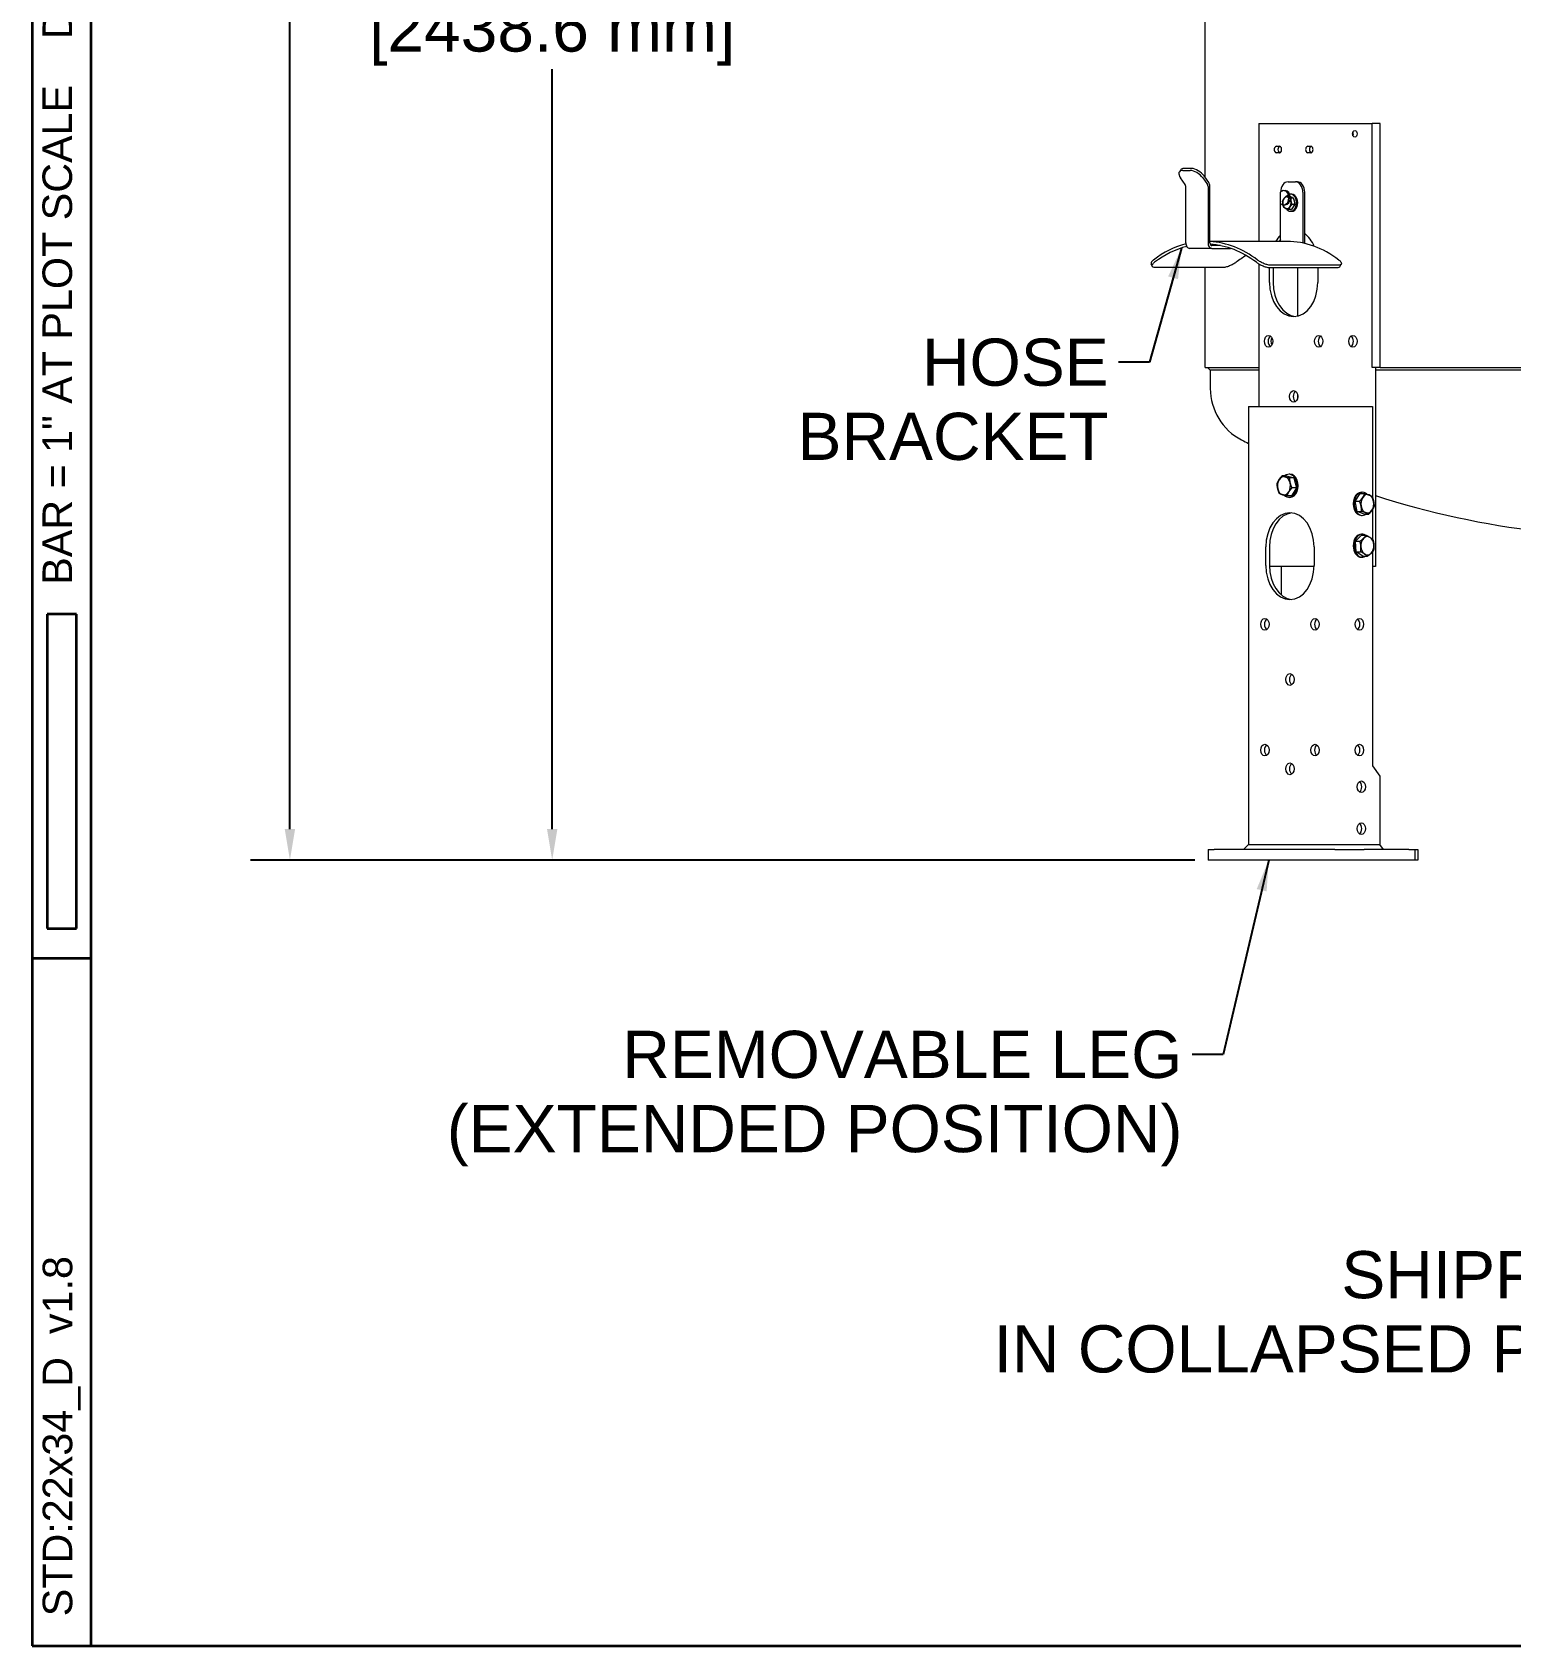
# Model space of a CAD drawing. Header units: inches. Extents: x 19 to 503, y 7 to 322.
# Drawn here: x 18.7 to 89.3, y 7.5 to 84.5 of the extents above; entities that cross this region are included whole.
import ezdxf

# ---------------------------------------------------------------- set-up
doc = ezdxf.new("R2010")
doc.units = ezdxf.units.IN
doc.header["$LTSCALE"] = 15
doc.header["$MEASUREMENT"] = 0
doc.layers.get('0').update_dxf_attribs({"lineweight": 25})
for name, color, linetype, lineweight in [('Border', 7, 'Continuous', 35), ('Dimension (ANSI)', 7, 'Continuous', 25), ('Symbol (ANSI)', 7, 'Continuous', 25), ('Visible (ANSI)', 7, 'Continuous', 50)]:
    doc.layers.add(name, color=color, linetype=linetype, lineweight=lineweight)
doc.styles.add('MEMCOR Medium', font='arial.ttf')
doc.styles.add('Standard A-B-C', font='arial.ttf')
doc.dimstyles.new('Default (ANSI)', dxfattribs={"dimscale": 15, "dimtxt": 0.15, "dimasz": 0.098425, "dimexe": 0.125, "dimexo": 0.0625, "dimgap": 0.031496, "dimtad": 0, "dimtih": 1, "dimtoh": 1, "dimdec": 4, "dimrnd": 1e-08, "dimzin": 3, "dimdsep": 46, "dimlunit": 5, "dimtxsty": 'MEMCOR Medium', "dimcen": 0.09, "dimdle": 0.393701, "dimclrd": 256, "dimclre": 256, "dimclrt": 256, "dimadec": 0, "dimazin": 1, "dimtfac": 0.8, "dimtofl": 0, "dimtmove": 0, "dimatfit": 3, "dimfxl": 1, "dimfrac": 1, "dimtolj": 1, "dimtzin": 4, "dimlwd": -1, "dimlwe": -1, "dimarcsym": 0})
doc.dimstyles.new('Default (ANSI)$7', dxfattribs={"dimscale": 15, "dimtxt": 0.15, "dimasz": 0.098425, "dimexe": 0.125, "dimexo": 0.0625, "dimgap": 0.031496, "dimtad": 0, "dimtih": 1, "dimtoh": 1, "dimdec": 4, "dimrnd": 1e-08, "dimzin": 3, "dimdsep": 46, "dimlunit": 5, "dimtxsty": 'MEMCOR Medium', "dimcen": 0.09, "dimdle": 0.393701, "dimclrd": 256, "dimclre": 256, "dimclrt": 256, "dimadec": 0, "dimazin": 1, "dimtfac": 0.8, "dimtofl": 0, "dimtmove": 0, "dimatfit": 3, "dimfxl": 1, "dimfrac": 1, "dimtolj": 1, "dimtzin": 4, "dimlwd": -1, "dimlwe": -1, "dimarcsym": 0})

# ---------------------------------------------------------------- blocks, each defined once
blk = doc.blocks.new('Borders 22x34_D')
at = {"layer": 'Border'}
for p, q in [((1.25, 21.5), (1.25, 0.5)), ((1.4375, 0.5), (1.4375, 21.3125)), ((1.3906, 3.7812), (1.2969, 3.7812)), ((1.2969, 3.7812), (1.2969, 2.7812)), ((1.3906, 2.7812), (1.3906, 3.7812)), ((1.2969, 2.7812), (1.3906, 2.7812)), ((1.25, 2.6875), (1.4375, 2.6875)), ((1.25, 0.5), (33.5, 0.5)), ((1.25, 0.5), (7.8115, 0.5))]:
    blk.add_line(p, q, dxfattribs=at)
at = {"layer": 'Border', "char_height": 0.094, "attachment_point": 4, "rotation": 90, "style": 'Standard A-B-C'}
for s, insert in [('\\fArial|b0|i0;{\\H0.0940;BAR = 1" AT PLOT SCALE    Doc Group:   Doc Type: }', (1.3437, 3.875)), ('\\fArial|b0|i0;{\\H0.0940;STD:22x34_D  v1.8}', (1.3437, 0.5937))]:
    blk.add_mtext(s, dxfattribs=dict(at, insert=insert))
blk = doc.blocks.new('*D21')
at = {"layer": 'Defpoints', "color": 0, "transparency": 16777216}
for p in [(31.043, 149.759), (94.88, 149.759), (75.149, 44.987)]:
    blk.add_point(p, dxfattribs=at)
at = {"layer": 'Dimension (ANSI)', "transparency": 16777216}
for p, q in [((93.943, 149.759), (29.168, 149.759)), ((31.043, 148.283), (31.043, 113.322)), ((31.043, 46.464), (31.043, 104.871)), ((74.211, 44.987), (29.168, 44.987))]:
    blk.add_line(p, q, dxfattribs=at)
for points in [[(30.797, 148.283), (31.289, 148.283), (31.043, 149.759)], [(30.797, 46.464), (31.289, 46.464), (31.043, 44.987)]]:
    blk.add_solid(points, dxfattribs=at)
at = {"layer": 'Dimension (ANSI)', "transparency": 16777216, "char_height": 2.25, "attachment_point": 5, "style": 'MEMCOR Medium'}
for s, insert in [('\\A1; 104{\\H0.8x;\\S3#4;} in', (31.043, 111.408)), ('\\A1;[2661.2 mm]', (31.043, 107.182))]:
    blk.add_mtext(s, dxfattribs=dict(at, insert=insert))
blk = doc.blocks.new('*D22')
at = {"layer": 'Defpoints', "color": 0, "transparency": 16777216}
for p in [(73.596, 140.994), (43.557, 44.987), (75.149, 44.987)]:
    blk.add_point(p, dxfattribs=at)
at = {"layer": 'Dimension (ANSI)', "transparency": 16777216}
for p, q in [((72.659, 140.994), (41.682, 140.994)), ((43.557, 139.518), (43.557, 89.802)), ((43.557, 46.464), (43.557, 82.73)), ((74.211, 44.987), (41.682, 44.987))]:
    blk.add_line(p, q, dxfattribs=at)
for points in [[(43.311, 139.518), (43.803, 139.518), (43.557, 140.994)], [(43.311, 46.464), (43.803, 46.464), (43.557, 44.987)]]:
    blk.add_solid(points, dxfattribs=at)
at = {"layer": 'Dimension (ANSI)', "transparency": 16777216, "char_height": 2.25, "attachment_point": 5, "style": 'MEMCOR Medium'}
for s, insert in [('\\A1; 96 in', (43.557, 87.887)), ('\\A1;[2438.6 mm]', (43.557, 84.352))]:
    blk.add_mtext(s, dxfattribs=dict(at, insert=insert))

msp = doc.modelspace()

# ---------------------------------------------------------------- linework, layer by layer
at = {"layer": 'Visible (ANSI)', "linetype": 'Continuous', "lineweight": 18}
for p, q in [((74.70488, 77.57324), (74.70488, 120.74437)), ((77.27435, 80.14137), (77.47644, 80.14137)), ((77.27435, 80.14137), (77.27435, 74.5082)), ((77.47644, 80.14137), (80.38972, 80.14137)), ((80.38972, 80.14137), (81.36553, 80.14137)), ((81.36553, 80.14137), (82.67974, 80.14137)), ((83.05607, 80.14137), (82.67974, 80.14137)), ((82.67974, 68.49437), (82.67974, 80.14137)), ((83.05607, 68.49437), (83.05607, 80.14137)), ((78.11637, 79.04637), (78.25072, 79.04637)), ((78.25072, 78.73637), (78.11637, 78.73637)), ((79.61544, 79.04637), (79.74979, 79.04637)), ((79.74979, 78.73637), (79.61544, 78.73637)), ((73.54625, 77.92312), (73.48125, 77.8312)), ((73.63949, 77.89607), (73.99305, 77.89607)), ((74.05805, 77.988), (73.70449, 77.988)), ((73.75918, 77.22681), (73.53594, 77.54252)), ((73.78611, 74.4384), (73.78611, 77.13488)), ((74.5966, 77.54252), (74.81984, 77.22681)), ((74.88484, 77.31873), (74.6616, 77.63444)), ((74.84677, 77.13488), (74.84677, 74.4384)), ((74.93869, 74.4384), (74.93869, 77.13488)), ((78.66438, 77.35137), (79.01793, 77.35137)), ((79.10986, 77.35137), (79.01793, 77.35137)), ((78.31083, 74.5082), (78.31083, 76.85137)), ((78.46837, 76.9348), (78.53484, 76.9348)), ((78.46837, 76.2548), (78.53484, 76.2548)), ((78.70918, 76.6654), (78.57277, 76.6654)), ((78.70918, 76.6654), (78.81976, 76.62225)), ((78.84116, 76.75737), (78.78459, 76.75737)), ((78.93035, 76.57909), (78.79394, 76.57909)), ((78.81976, 76.62225), (78.93035, 76.57909)), ((78.98808, 76.26506), (78.85168, 76.26506)), ((78.98808, 76.26506), (78.90636, 76.1512)), ((78.93035, 76.57909), (78.95921, 76.42208)), ((78.95921, 76.42208), (78.98808, 76.26506)), ((79.37149, 76.85137), (79.37149, 74.4384)), ((79.46341, 74.4384), (79.46341, 76.85137)), ((78.82464, 76.03734), (78.68824, 76.03734)), ((78.84116, 75.94537), (78.78459, 75.94537)), ((78.90636, 76.1512), (78.82464, 76.03734)), ((75.03062, 74.1784), (73.96996, 74.1784)), ((78.6163, 74.5082), (74.93869, 74.5082)), ((75.43638, 74.3084), (75.03062, 74.3084)), ((75.03062, 74.1784), (75.92161, 74.1784)), ((72.18881, 73.32099), (72.1397, 73.4309)), ((75.52804, 73.25869), (72.34606, 73.25869)), ((74.70488, 68.49437), (74.70488, 73.25869)), ((77.27435, 73.4335), (77.27435, 66.63737)), ((77.7805, 72.55137), (77.7805, 73.2599)), ((77.81547, 73.25869), (80.99745, 73.25869)), ((81.04655, 73.36859), (77.86457, 73.36859)), ((77.95727, 73.25869), (77.95727, 72.55137)), ((79.12122, 73.25869), (79.12122, 70.94323)), ((80.08567, 73.25869), (80.08567, 72.55137)), ((81.1547, 73.32099), (81.20381, 73.4309)), ((74.70488, 68.49437), (77.27435, 68.49437)), ((74.95534, 68.36937), (74.83034, 68.49437)), ((74.95534, 68.36937), (74.95534, 67.49437)), ((77.27435, 68.36937), (74.95534, 68.36937)), ((83.05607, 68.49437), (82.67974, 68.49437)), ((82.83353, 68.49437), (82.83353, 58.99137)), ((108.07715, 68.36937), (82.83353, 68.36937)), ((83.05607, 68.49437), (107.85461, 68.49437)), ((79.12122, 67.19761), (79.12122, 67.02313)), ((76.78524, 66.63737), (76.98733, 66.63737)), ((76.78524, 66.63737), (76.78524, 45.73737)), ((76.98733, 66.63737), (80.52528, 66.63737)), ((80.52528, 66.63737), (81.50109, 66.63737)), ((81.50109, 66.63737), (82.69377, 66.63737)), ((82.69377, 66.63737), (82.69377, 62.29717)), ((78.59828, 63.32638), (78.38285, 63.32638)), ((78.59828, 63.32638), (78.94836, 63.22586)), ((78.7563, 63.39855), (78.71176, 63.39855)), ((78.94836, 63.22586), (78.73292, 63.22586)), ((78.94836, 63.22586), (79.06184, 62.74685)), ((78.82524, 62.36836), (78.60981, 62.36836)), ((79.06184, 62.74685), (78.82524, 62.36836)), ((79.06184, 62.74685), (78.8464, 62.74685)), ((81.86241, 62.1153), (82.11354, 62.47458)), ((82.11354, 62.47458), (82.32897, 62.47458)), ((82.16344, 62.53855), (82.20798, 62.53855)), ((78.7563, 62.29619), (78.71176, 62.29619)), ((81.95685, 61.6281), (81.86241, 62.1153)), ((81.86241, 62.1153), (82.07784, 62.1153)), ((82.30242, 61.50016), (81.95685, 61.6281)), ((81.95685, 61.6281), (82.17229, 61.6281)), ((82.69377, 61.71381), (82.69377, 60.29751)), ((82.16344, 61.43619), (82.20798, 61.43619)), ((82.30242, 61.50016), (82.51786, 61.50016)), ((81.8846, 60.20198), (82.17771, 60.49073)), ((81.91487, 59.69862), (81.8846, 60.20198)), ((81.8846, 60.20198), (82.10004, 60.20198)), ((82.20798, 60.53855), (82.16344, 60.53855)), ((82.17771, 60.49073), (82.39315, 60.49073)), ((77.60372, 59.04737), (77.60372, 59.92737)), ((77.7805, 59.92737), (77.7805, 59.04737)), ((79.90889, 59.92737), (79.90889, 59.04737)), ((82.23825, 59.48401), (81.91487, 59.69862)), ((81.91487, 59.69862), (82.1303, 59.69862)), ((82.20798, 59.43619), (82.16344, 59.43619)), ((82.23825, 59.48401), (82.45369, 59.48401)), ((82.69377, 59.70046), (82.69377, 49.48737)), ((79.90821, 58.99137), (77.78118, 58.99137)), ((78.35679, 57.63575), (78.35679, 58.99137)), ((82.83353, 58.99137), (82.69377, 58.99137)), ((82.69377, 49.48737), (83.04732, 48.98737)), ((83.04732, 48.98737), (83.04732, 45.73737)), ((74.85596, 45.48737), (75.14885, 45.48737)), ((74.85596, 45.48737), (74.85596, 44.98737)), ((80.89056, 45.48737), (75.14885, 45.48737)), ((76.78524, 45.73737), (76.53524, 45.48737)), ((76.78524, 45.73737), (76.98733, 45.73737)), ((76.98733, 45.73737), (80.52528, 45.73737)), ((80.52528, 45.73737), (81.50109, 45.73737)), ((80.89056, 45.48737), (82.30477, 45.48737)), ((81.50109, 45.73737), (83.04732, 45.73737)), ((84.42609, 45.48737), (82.30477, 45.48737)), ((83.2241, 45.48737), (83.04732, 45.73737)), ((84.42609, 45.48737), (84.71899, 45.48737)), ((84.71899, 45.48737), (84.71899, 44.98737)), ((84.71899, 45.48737), (84.86282, 45.48737)), ((84.86282, 45.48737), (84.86282, 44.98737)), ((75.14885, 44.98737), (74.85596, 44.98737)), ((80.89056, 44.98737), (75.14885, 44.98737)), ((82.30477, 44.98737), (80.89056, 44.98737)), ((84.42609, 44.98737), (82.30477, 44.98737)), ((84.71899, 44.98737), (84.42609, 44.98737)), ((84.86282, 44.98737), (84.71899, 44.98737))]:
    msp.add_line(p, q, dxfattribs=at)
for centre, radius, start, end in [((77.72534, 67.49437), 2.77, 180, 242.6128611), ((95.45534, 101.71781), 41.31344, 242.6128611, 243.1334761), ((95.45534, 101.71781), 41.31344, 252.2109411, 263.4000276)]:
    msp.add_arc(centre, radius, start, end, dxfattribs=at)
for centre, major_axis in [((81.85136, 79.64137), (0, -0.155)), ((77.73666, 69.74137), (0, -0.28)), ((80.12951, 69.74137), (0, -0.28)), ((81.76151, 69.74137), (0, 0.28)), ((78.93308, 67.11037), (0, -0.28)), ((77.56009, 56.23737), (0, -0.28)), ((79.95252, 56.23737), (0, -0.28)), ((82.07384, 56.23737), (0, 0.28)), ((78.7563, 53.60637), (0, -0.28)), ((77.56009, 50.23737), (0, -0.28)), ((79.95252, 50.23737), (0, -0.28)), ((82.07384, 50.23737), (0, 0.28)), ((78.7563, 49.34337), (0, -0.28)), ((82.16344, 48.48737), (0, -0.28)), ((82.16344, 46.48737), (0, -0.28))]:
    msp.add_ellipse(centre, major_axis=major_axis, ratio=0.70710678, dxfattribs=at)
for centre, major_axis, ratio, start_param, end_param in [((81.67458, 79.64137), (0, 0.155), 0.70710678, 4.07971898, 5.34505898), ((78.11637, 78.89137), (0, -0.155), 0.70710678, 3.14159265, 6.28318531), ((78.29315, 78.89137), (0, 0.155), 0.70710678, 0.19477764, 2.94681501), ((78.25072, 78.89137), (0, 0.155), 0.70710678, 3.14159265, 6.28318531), ((79.61544, 78.89137), (0, -0.155), 0.70710678, 3.14159265, 6.28318531), ((79.79222, 78.89137), (0, 0.155), 0.70710678, 0.19477764, 2.94681501), ((79.74979, 78.89137), (0, 0.155), 0.70710678, 3.14159265, 6.28318531), ((73.88949, 77.54252), (-0.40825, 0.28868), 0.5, 5.6677056, 7.23850193), ((73.95449, 77.63444), (-0.40825, 0.28868), 0.5, 5.6677056, 6.28318531), ((74.24305, 77.54252), (0.40825, -0.28868), 0.5, 0.95531662, 2.52611294), ((74.30805, 77.63444), (-0.40825, 0.28868), 0.5, 4.09690927, 5.6677056), ((73.69418, 77.13488), (0, -0.13), 0.70710678, 1.57079633, 2.35619449), ((74.75484, 77.13488), (0, 0.13), 0.70710678, 4.71238898, 5.49778714), ((74.75484, 77.13488), (0, -0.26), 0.70710678, 1.57079633, 2.35619449), ((78.66438, 76.85137), (0, 0.5), 0.70710678, 0, 1.57079633), ((79.01793, 76.85137), (0, 0.5), 0.70710678, 4.71238898, 6.28318531), ((79.10986, 76.85137), (0, 0.5), 0.70710678, 4.71238898, 6.28318531), ((78.46837, 76.5948), (0, 0.34), 0.70710678, 2.59039515, 6.78506372), ((78.61276, 76.35137), (0, -0.281), 0.70710678, 3.91954884, 4.96674639), ((78.61276, 76.35137), (0, -0.281), 0.70710678, 4.96674639, 6.01394394), ((78.61276, 76.35137), (0, 0.281), 0.70710678, 6.01394394, 7.0611415), ((78.53484, 76.5948), (0, -0.34), 0.70710678, 0, 3.14159265), ((78.78459, 76.35137), (0, 0.406), 0.70710678, 2.31952058, 6.96967528), ((78.61276, 76.35137), (0, 0.281), 0.70710678, 4.96674639, 6.01394394), ((78.61276, 76.35137), (0, 0.281), 0.70710678, 3.91954884, 4.96674639), ((78.78459, 76.35137), (0, 0.281), 0.70710678, 5.79593848, 6.23194941), ((78.84116, 76.35137), (0, 0.406), 0.70710678, 3.14159265, 6.28318531), ((78.78459, 76.35137), (0, -0.281), 0.70710678, 0.42267934, 1.13323304), ((78.78459, 76.35137), (0, -0.281), 0.70710678, 1.40710044, 2.24320704), ((78.61276, 76.35137), (0, -0.281), 0.70710678, 6.01394394, 7.0611415), ((78.93308, 73.43137), (0, 1.63), 0.70710678, 0.57029133, 0.84913897), ((78.93308, 73.43137), (0, -1.63), 0.70710678, 2.11404801, 2.66345926), ((74.72721, 67.1382), (0, 7.37), 0.70710678, 0.18090041, 0.49564116), ((74.72721, 67.1382), (0, 7.24), 0.70710678, 0.17578008, 0.49442012), ((73.96996, 74.4384), (0, -0.26), 0.70710678, 4.71238898, 6.28318531), ((75.03062, 74.4384), (0, -0.26), 0.70710678, 4.71238898, 6.28318531), ((74.72721, 67.1382), (0, 7.37), 0.70710678, 5.78754415, 6.24259348), ((75.03062, 74.4384), (0, -0.13), 0.70710678, 4.71238898, 6.28318531), ((74.72721, 67.1382), (0, 7.24), 0.70710678, 5.78876518, 6.23927868), ((79.10986, 73.43137), (0, -1.63), 0.70710678, 3.90758363, 3.99073162), ((78.6163, 67.1382), (0, 7.37), 0.70710678, 5.78754415, 6.28318531), ((79.27956, 74.4384), (0, 0.13), 0.70710678, 4.65113704, 4.71238898), ((79.27956, 74.4384), (0, -0.26), 0.70710678, 1.46300553, 1.57079633), ((78.6163, 67.1382), (0, 7.24), 0.70710678, 0.38961712, 0.49442012), ((78.93308, 72.55137), (0, -1.63), 0.70710678, 4.71238898, 7.85398163), ((79.10986, 72.55137), (0, -1.63), 0.70710678, 4.71238898, 6.20642283), ((77.91343, 69.74137), (0, -0.28), 0.70710678, 3.60436277, 5.82041519), ((78.0492, 69.74137), (0, 0.28), 0.70710678, 0.90964484, 2.23194781), ((80.30628, 69.74137), (0, -0.28), 0.70710678, 3.60436277, 5.82041519), ((81.58473, 69.74137), (0, 0.28), 0.70710678, 3.60436277, 5.82041519), ((79.10986, 67.11037), (0, -0.28), 0.70710678, 3.60436277, 5.82041519), ((78.46869, 62.84737), (0, -0.4375), 0.70710678, 3.9884705, 5.03566805), ((78.46869, 62.84737), (0, 0.4375), 0.70710678, 6.08286561, 7.13006316), ((78.71176, 62.84737), (0, 0.55118), 0.70710678, 2.52633986, 6.80067145), ((78.46869, 62.84737), (0, 0.4375), 0.70710678, 5.03566805, 6.08286561), ((78.7563, 62.84737), (0, 0.55118), 0.70710678, 3.14159265, 6.28318531), ((78.46869, 62.84737), (0, -0.4375), 0.70710678, 5.03566805, 6.08286561), ((78.46869, 62.84737), (0, -0.4375), 0.70710678, 6.08286561, 7.13006316), ((78.46869, 62.84737), (0, 0.4375), 0.70710678, 3.9884705, 5.03566805), ((82.16344, 61.98737), (0, -0.55118), 0.70710678, 3.14159265, 6.28318531), ((82.20798, 61.98737), (0, -0.55118), 0.70710678, 2.55480594, 6.7697821), ((82.45105, 61.98737), (0, 0.4375), 0.70710678, 6.02715683, 7.07435438), ((82.45105, 61.98737), (0, 0.4375), 0.70710678, 4.97995928, 6.02715683), ((82.45105, 61.98737), (0, -0.4375), 0.70710678, 3.93276173, 4.97995928), ((82.45105, 61.98737), (0, -0.4375), 0.70710678, 4.97995928, 6.02715683), ((82.45105, 61.98737), (0, -0.4375), 0.70710678, 6.02715683, 7.07435438), ((82.45105, 61.98737), (0, 0.4375), 0.70710678, 3.93276173, 4.97995928), ((78.7563, 59.92737), (0, 1.63), 0.70710678, 4.71238898, 7.85398163), ((78.93308, 59.92737), (0, 1.63), 0.70710678, 0.07676248, 1.57079633), ((82.16344, 59.98737), (0, 0.55118), 0.70710678, 0, 3.14159265), ((82.20798, 59.98737), (0, 0.55118), 0.70710678, 5.8635737, 9.84438957), ((82.45105, 59.98737), (0, -0.4375), 0.70710678, 3.75002794, 4.79722549), ((82.45105, 59.98737), (0, 0.4375), 0.70710678, 5.84442304, 6.89162059), ((82.45105, 59.98737), (0, 0.4375), 0.70710678, 4.79722549, 5.84442304), ((82.45105, 59.98737), (0, -0.4375), 0.70710678, 4.79722549, 5.84442304), ((82.45105, 59.98737), (0, -0.4375), 0.70710678, 5.84442304, 6.89162059), ((82.45105, 59.98737), (0, 0.4375), 0.70710678, 3.75002794, 4.79722549), ((78.7563, 59.04737), (0, -1.63), 0.70710678, 4.71238898, 7.85398163), ((78.93308, 59.04737), (0, -1.63), 0.70710678, 4.71238898, 6.20642283), ((77.73686, 56.23737), (0, -0.28), 0.70710678, 3.60436277, 5.82041519), ((80.1293, 56.23737), (0, -0.28), 0.70710678, 3.60436277, 5.82041519), ((81.89707, 56.23737), (0, 0.28), 0.70710678, 3.60436277, 5.82041519), ((78.93308, 53.60637), (0, -0.28), 0.70710678, 3.60436277, 5.82041519), ((77.73686, 50.23737), (0, -0.28), 0.70710678, 3.60436277, 5.82041519), ((80.1293, 50.23737), (0, -0.28), 0.70710678, 3.60436277, 5.82041519), ((81.89707, 50.23737), (0, 0.28), 0.70710678, 3.60436277, 5.82041519), ((78.93308, 49.34337), (0, -0.28), 0.70710678, 3.60436277, 5.82041519), ((81.98666, 48.48737), (0, 0.28), 0.70710678, 3.60436277, 5.82041519), ((81.98666, 46.48737), (0, 0.28), 0.70710678, 3.60436277, 5.82041519)]:
    msp.add_ellipse(centre, major_axis=major_axis, ratio=ratio, start_param=start_param, end_param=end_param, dxfattribs=at)
for points, weights in [([(78.42046, 76.28066), (78.40706, 76.35353), (78.40934, 76.43768)], [1, 1.0379548493, 1]), ([(78.40934, 76.43768), (78.43538, 76.4987), (78.47331, 76.55154)], [1, 1.0379548493, 1]), ([(78.46707, 76.12365), (78.43385, 76.20779), (78.42046, 76.28066)], [1, 1.0379548493, 1]), ([(78.47331, 76.55154), (78.51123, 76.60438), (78.57277, 76.6654)], [1, 1.0379548493, 1]), ([(78.57277, 76.6654), (78.61429, 76.64227), (78.66561, 76.62225)], [1, 1.0379548493, 1]), ([(78.66561, 76.62225), (78.71694, 76.60222), (78.79394, 76.57909)], [1, 1.0379548493, 1]), ([(78.85168, 76.26506), (78.79014, 76.20404), (78.75221, 76.1512)], [1, 1.0379548493, 1]), ([(78.79394, 76.57909), (78.79167, 76.49495), (78.80506, 76.42208)], [1, 1.0379548493, 1]), ([(78.80506, 76.42208), (78.81846, 76.3492), (78.85168, 76.26506)], [1, 1.0379548493, 1]), ([(78.55991, 76.08049), (78.50858, 76.10052), (78.46707, 76.12365)], [1, 1.0379548493, 1]), ([(78.68824, 76.03734), (78.61123, 76.06047), (78.55991, 76.08049)], [1, 1.0379548493, 1]), ([(78.75221, 76.1512), (78.71428, 76.09836), (78.68824, 76.03734)], [1, 1.0379548493, 1]), ([(78.14625, 62.94789), (78.18202, 63.04931), (78.23692, 63.13714)], [1.01001874936, 1.04314139574, 1]), ([(78.23692, 63.13714), (78.29182, 63.22497), (78.38285, 63.32638)], [1, 1.04314139574, 1.01001874936]), ([(78.38285, 63.32638), (78.44902, 63.29945), (78.53025, 63.27612)], [1.01001874936, 1.04314139574, 1]), ([(78.53025, 63.27612), (78.61149, 63.25279), (78.73292, 63.22586)], [1, 1.04314139574, 1.01001874936]), ([(78.73292, 63.22586), (78.7357, 63.09751), (78.76203, 62.98635)], [1.01001874936, 1.04314139574, 1]), ([(78.17536, 62.70839), (78.14903, 62.81954), (78.14625, 62.94789)], [1, 1.04314139574, 1.01001874936]), ([(78.25973, 62.46888), (78.20169, 62.59723), (78.17536, 62.70839)], [1.01001874936, 1.04314139574, 1]), ([(78.40714, 62.41862), (78.3259, 62.44194), (78.25973, 62.46888)], [1, 1.04314139574, 1.01001874936]), ([(78.60981, 62.36836), (78.48837, 62.39529), (78.40714, 62.41862)], [1.01001874936, 1.04314139574, 1]), ([(78.70047, 62.5576), (78.64557, 62.46977), (78.60981, 62.36836)], [1, 1.04314139574, 1.01001874936]), ([(78.8464, 62.74685), (78.75537, 62.64543), (78.70047, 62.5576)], [1.01001874936, 1.04314139574, 1]), ([(78.76203, 62.98635), (78.78836, 62.8752), (78.8464, 62.74685)], [1, 1.04314139574, 1.01001874936]), ([(82.23104, 62.29494), (82.28931, 62.37831), (82.32897, 62.47458)], [1, 1.04314139574, 1.01001874936]), ([(82.32897, 62.47458), (82.4492, 62.4403), (82.52939, 62.41061)], [1.01001874936, 1.04314139574, 1]), ([(82.52939, 62.41061), (82.60958, 62.38092), (82.67455, 62.34664)], [1, 1.04314139574, 1.01001874936]), ([(82.07784, 62.1153), (82.17276, 62.21157), (82.23104, 62.29494)], [1.01001874936, 1.04314139574, 1]), ([(82.1527, 61.8717), (82.13078, 61.98476), (82.07784, 62.1153)], [1, 1.04314139574, 1.01001874936]), ([(82.17229, 61.6281), (82.17461, 61.75864), (82.1527, 61.8717)], [1.01001874936, 1.04314139574, 1]), ([(82.37271, 61.56413), (82.29251, 61.59382), (82.17229, 61.6281)], [1, 1.04314139574, 1.01001874936]), ([(82.67106, 61.6798), (82.61278, 61.59643), (82.51786, 61.50016)], [1, 1.04314139574, 1.01001874936]), ([(82.76899, 61.85944), (82.72933, 61.76317), (82.67106, 61.6798)], [1.01001874936, 1.04314139574, 1]), ([(82.67455, 62.34664), (82.72748, 62.2161), (82.7494, 62.10304)], [1.01001874936, 1.04314139574, 1]), ([(82.7494, 62.10304), (82.77131, 61.98998), (82.76899, 61.85944)], [1, 1.04314139574, 1.01001874936]), ([(82.51786, 61.50016), (82.4529, 61.53444), (82.37271, 61.56413)], [1.01001874936, 1.04314139574, 1]), ([(82.10004, 60.20198), (82.20621, 60.27935), (82.27422, 60.34636)], [1.01001874936, 1.04314139574, 1]), ([(82.1428, 59.9503), (82.13578, 60.0671), (82.10004, 60.20198)], [1, 1.04314139574, 1.01001874936]), ([(82.27422, 60.34636), (82.34224, 60.41336), (82.39315, 60.49073)], [1, 1.04314139574, 1.01001874936]), ([(82.39315, 60.49073), (82.50743, 60.43323), (82.58247, 60.38343)], [1.01001874936, 1.04314139574, 1]), ([(82.58247, 60.38343), (82.65751, 60.33363), (82.71653, 60.27612)], [1, 1.04314139574, 1.01001874936]), ([(82.71653, 60.27612), (82.75227, 60.14125), (82.75929, 60.02444)], [1.01001874936, 1.04314139574, 1]), ([(82.1303, 59.69862), (82.14982, 59.83349), (82.1428, 59.9503)], [1.01001874936, 1.04314139574, 1]), ([(82.31963, 59.59131), (82.24458, 59.64111), (82.1303, 59.69862)], [1, 1.04314139574, 1.01001874936]), ([(82.45369, 59.48401), (82.39467, 59.54151), (82.31963, 59.59131)], [1.01001874936, 1.04314139574, 1]), ([(82.62787, 59.62838), (82.55986, 59.56138), (82.45369, 59.48401)], [1, 1.04314139574, 1.01001874936]), ([(82.7468, 59.77276), (82.69589, 59.69539), (82.62787, 59.62838)], [1.01001874936, 1.04314139574, 1]), ([(82.75929, 60.02444), (82.76632, 59.90764), (82.7468, 59.77276)], [1, 1.04314139574, 1.01001874936])]:
    msp.add_rational_spline(points, weights, degree=2, dxfattribs=at)
for points, knots in [([(72.2487, 73.62132), (72.20961, 73.59143), (72.17706, 73.55877), (72.13753, 73.49732), (72.13052, 73.46857), (72.13604, 73.44055), (72.13761, 73.43565), (72.13975, 73.43093)], [5.7511729, 5.7511729, 5.7511729, 5.7511729, 6.23002731, 6.23002731, 6.70888172, 6.70888172, 6.81364761, 6.81364761, 6.81364761, 6.81364761]), ([(72.34606, 73.25869), (72.30167, 73.25869), (72.2618, 73.26542), (72.2053, 73.29245), (72.18868, 73.31271), (72.17964, 73.35864), (72.18666, 73.38736), (72.22623, 73.44874), (72.25881, 73.48134), (72.29792, 73.51116)], [7.66611289, 7.66611289, 7.66611289, 7.66611289, 8.14452025, 8.14452025, 8.6229276, 8.6229276, 9.10179881, 9.10179881, 9.58067001, 9.58067001, 9.58067001, 9.58067001]), ([(76.18701, 73.51116), (76.14789, 73.48134), (76.09762, 73.44874), (75.98591, 73.38736), (75.92446, 73.35864), (75.80788, 73.31271), (75.74499, 73.29245), (75.62728, 73.26542), (75.57244, 73.25869), (75.52804, 73.25869)], [5.75155612, 5.75155612, 5.75155612, 5.75155612, 6.23042733, 6.23042733, 6.70929853, 6.70929853, 7.18770589, 7.18770589, 7.66611324, 7.66611324, 7.66611324, 7.66611324]), ([(77.1565, 73.51116), (77.19562, 73.48134), (77.24589, 73.44874), (77.3576, 73.38736), (77.41905, 73.35864), (77.53563, 73.31271), (77.59852, 73.29245), (77.71623, 73.26542), (77.77107, 73.25869), (77.81547, 73.25869)], [1.91849933, 1.91849933, 1.91849933, 1.91849933, 2.39737053, 2.39737053, 2.87624174, 2.87624174, 3.35464909, 3.35464909, 3.83305645, 3.83305645, 3.83305645, 3.83305645]), ([(77.86457, 73.36859), (77.82018, 73.36859), (77.76533, 73.37532), (77.64762, 73.40235), (77.58474, 73.42262), (77.46817, 73.46857), (77.40673, 73.49732), (77.29506, 73.55877), (77.24481, 73.59143), (77.20572, 73.62132)], [3.83284768, 3.83284768, 3.83284768, 3.83284768, 4.3112545, 4.3112545, 4.78966133, 4.78966133, 5.26851574, 5.26851574, 5.74737015, 5.74737015, 5.74737015, 5.74737015]), ([(80.99745, 73.25869), (81.04184, 73.25869), (81.08171, 73.26542), (81.13202, 73.28949), (81.14699, 73.30416), (81.15464, 73.32101)], [3.833056446, 3.833056446, 3.833056446, 3.833056446, 4.311463801, 4.311463801, 4.685104943, 4.685104943, 4.685104943, 4.685104943]), ([(81.09481, 73.62132), (81.1339, 73.59143), (81.16644, 73.55877), (81.20598, 73.49732), (81.21298, 73.46857), (81.20394, 73.42262), (81.18732, 73.40235), (81.13081, 73.37532), (81.09095, 73.36859), (81.04655, 73.36859)], [1.91832521, 1.91832521, 1.91832521, 1.91832521, 2.39717963, 2.39717963, 2.87603404, 2.87603404, 3.35444086, 3.35444086, 3.83284768, 3.83284768, 3.83284768, 3.83284768])]:
    msp.add_open_spline(points, degree=3, knots=knots, dxfattribs=at)

# ---------------------------------------------------------------- block references
at = {"xscale": 15, "yscale": 15, "zscale": 15}
msp.add_blockref('Borders 22x34_D', (0, 0), dxfattribs=at)

# ---------------------------------------------------------------- texts
at = {"layer": 'Symbol (ANSI)', "char_height": 2.2500001, "attachment_point": 3, "line_spacing_factor": 0.944221, "style": 'MEMCOR Medium'}
for s, insert, width in [('\\fArial|b0|i0;HOSE\\P\\fArial|b0|i0;BRACKET', (70.10652, 69.87315), 14.851373), ('\\fArial|b0|i0;REMOVABLE LEG\\P\\fArial|b0|i0;(EXTENDED POSITION)', (73.62545, 36.84184), 35.1099499), ('\\fArial|b0|i0;SHIPPING LEG\\P\\fArial|b0|i0;IN COLLAPSED POSITION', (103.38966, 26.33027), 38.7833485)]:
    msp.add_mtext(s, dxfattribs=dict(at, insert=insert, width=width))

# ---------------------------------------------------------------- dimensions: what is measured, and where the dimension line sits
at = {"layer": 'Dimension (ANSI)'}
for base, p1, p2, text, picture, middle in [((31.04306, 149.75937), (75.14885, 44.98737), (94.88034, 149.75937), ' <> in\\X[2661.2 mm]', '*D21', (31.04306, 109.09681)), ((43.55732, 44.98737), (73.59618, 140.99437), (75.14885, 44.98737), ' <> in\\X[2438.6 mm]', '*D22', (43.55732, 86.26607))]:
    dim = msp.add_linear_dim(base=base, p1=p1, p2=p2, angle=90, text=text, dimstyle='Default (ANSI)', override={"dimgap": 0.031496, "dimdec": 4, "dimpost": '', "dimtol": 0, "dimlim": 0, "dimtp": 0, "dimtm": 0, "dimtdec": 2, "dimatfit": 1}, dxfattribs=at)
    dim.commit()
    dim.dimension.update_dxf_attribs({"geometry": picture, "text_midpoint": middle, "dimtype": 160})

# ---------------------------------------------------------------- leaders
at = {"layer": 'Symbol (ANSI)', "annotation_type": 0, "has_hookline": 1, "hookline_direction": 1}
for points, text_width in [([(73.58074, 74.19431), (72.05534, 68.74815), (70.57896, 68.74815)], 14.55287), ([(115.3288, 62.74137), (105.33848, 25.20527), (103.8621, 25.20527)], 38.22544), ([(77.74414, 44.98737), (75.57427, 35.71684), (74.09789, 35.71684)], 34.79826)]:
    msp.add_leader(points, dimstyle='Default (ANSI)$7', override={"dimtad": 0}, dxfattribs=dict(at, text_width=text_width))

doc.saveas('drawing.dxf')
